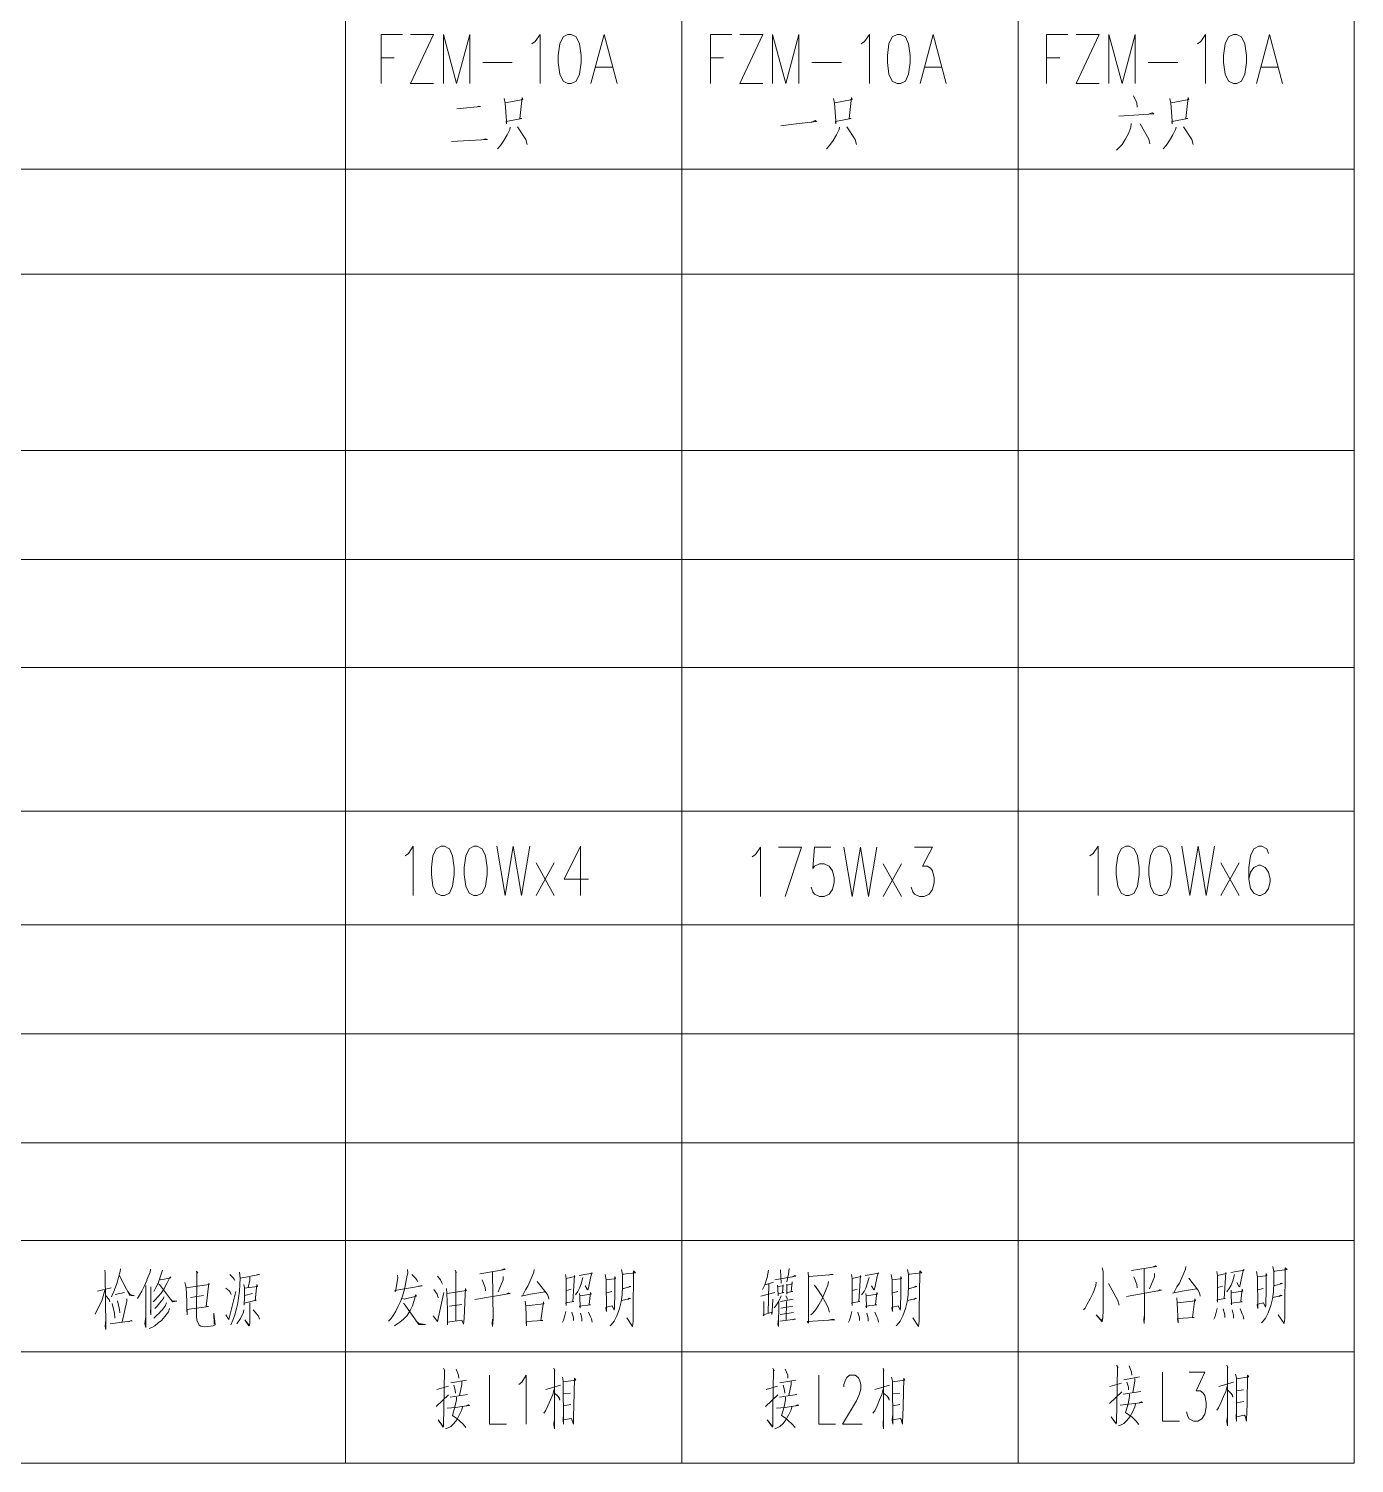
# Model space of a CAD drawing. Header units: millimetres. Extents: x 0 to 586, y 0 to 414.
# Drawn here: x 223.7 to 309.6, y 97.1 to 190 of the extents above; entities that cross this region are included whole.
import ezdxf

# ---------------------------------------------------------------- set-up
doc = ezdxf.new("R2010")
doc.units = ezdxf.units.MM

msp = doc.modelspace()

# ---------------------------------------------------------------- linework, layer by layer
at = {"color": 0, "lineweight": 0}
for points in [[(160.700861, 97.0915), (309.59425, 97.0915), (309.59425, 377.574528), (138.913306, 377.574528)], [(117.12575, 97.0915), (266.015611, 97.0915), (266.015611, 254.924278)], [(138.913306, 97.0915), (287.803167, 97.0915), (287.803167, 254.924278)], [(244.228056, 254.924278), (244.228056, 97.0915)], [(246.535222, 186.474806), (246.535222, 189.660389), (247.918111, 189.660389)], [(248.447278, 189.660389), (249.932472, 189.660389), (248.447278, 186.474806), (249.932472, 186.474806)], [(250.571, 186.474806), (250.571, 189.660389), (251.421194, 186.474806), (252.271389, 189.660389), (252.271389, 186.474806)], [(256.303639, 189.053611), (256.518833, 189.205306), (256.836333, 189.660389), (256.836333, 186.474806)], [(260.12775, 186.474806), (260.977944, 189.660389), (261.824611, 186.474806)], [(267.867694, 186.474806), (267.867694, 189.660389), (269.250583, 189.660389)], [(269.77975, 189.660389), (271.268472, 189.660389), (269.77975, 186.474806), (271.268472, 186.474806)], [(271.903472, 186.474806), (271.903472, 189.660389), (272.753667, 186.474806), (273.603861, 189.660389), (273.603861, 186.474806)], [(277.636111, 189.053611), (277.851306, 189.205306), (278.168806, 189.660389), (278.168806, 186.474806)], [(281.460222, 186.474806), (282.310417, 189.660389), (283.157083, 186.474806)], [(289.658778, 186.474806), (289.658778, 189.660389), (291.038139, 189.660389)], [(291.570833, 189.660389), (293.056028, 189.660389), (291.570833, 186.474806), (293.056028, 186.474806)], [(293.691028, 186.474806), (293.691028, 189.660389), (294.541222, 186.474806), (295.391417, 189.660389), (295.391417, 186.474806)], [(299.427194, 189.053611), (299.638861, 189.205306), (299.956361, 189.660389), (299.956361, 186.474806)], [(303.247778, 186.474806), (304.097972, 189.660389), (304.948167, 186.474806)], [(246.535222, 188.143444), (247.385417, 188.143444)], [(253.118056, 187.840056), (255.030111, 187.840056)], [(267.867694, 188.143444), (268.717889, 188.143444)], [(274.450528, 187.840056), (276.362583, 187.840056)], [(289.658778, 188.143444), (290.508972, 188.143444)], [(296.241611, 187.840056), (298.153667, 187.840056)], [(260.44525, 187.536667), (261.507111, 187.536667)], [(281.777722, 187.536667), (282.839583, 187.536667)], [(303.565278, 187.536667), (304.627139, 187.536667)], [(251.438833, 184.830861), (252.962833, 184.986083), (252.853472, 185.017833), (252.722944, 184.954333)], [(254.504472, 185.51525), (254.5715, 185.204806), (254.656167, 184.05475), (254.656167, 183.867778), (254.635, 184.023), (255.658056, 184.209972), (255.527528, 184.209972), (255.679222, 185.575222), (255.721556, 185.45175), (254.592667, 185.233028)], [(275.836944, 185.51525), (275.903972, 185.204806), (275.988639, 184.05475), (275.988639, 183.867778), (275.967472, 184.023), (276.990528, 184.209972), (276.86, 184.209972), (277.011694, 185.575222), (277.054028, 185.45175), (275.925139, 185.233028)], [(295.278528, 185.670472), (295.49725, 185.233028), (295.518417, 184.954333)], [(297.649194, 185.51525), (297.712694, 185.204806), (297.800889, 184.05475), (297.800889, 183.867778), (297.779722, 184.023), (298.79925, 184.209972), (298.668722, 184.209972), (298.820417, 185.575222), (298.866278, 185.45175), (297.733861, 185.233028)], [(272.425583, 183.744306), (273.423944, 183.867778), (273.445111, 183.867778), (274.750389, 184.023), (274.662194, 184.0865), (274.404667, 183.9595)], [(294.343667, 184.365194), (296.604972, 184.520417), (296.495611, 184.580389), (296.301583, 184.520417)], [(254.896056, 183.649056), (254.874889, 183.493833), (254.702028, 183.155167), (254.483306, 182.781222), (254.264583, 182.470778), (254.070556, 182.252056)], [(255.375833, 183.680806), (255.919111, 182.844722), (256.003778, 182.534278)], [(276.228528, 183.649056), (276.207361, 183.493833), (276.0345, 183.155167), (275.815778, 182.781222), (275.597056, 182.470778), (275.403028, 182.252056)], [(276.708306, 183.680806), (277.251583, 182.844722), (277.33625, 182.534278)], [(295.126833, 183.899528), (295.105667, 183.620833), (294.953972, 183.246889), (294.73525, 182.844722), (294.541222, 182.534278), (294.386, 182.347306), (294.191972, 182.160333)], [(295.712444, 183.867778), (296.192222, 183.028167), (296.280417, 182.872944), (296.343917, 182.5625)], [(298.040778, 183.649056), (298.016083, 183.493833), (297.843222, 183.155167), (297.628028, 182.781222), (297.409306, 182.470778), (297.21175, 182.252056)], [(298.517028, 183.680806), (299.060306, 182.844722), (299.1485, 182.534278)], [(251.093111, 182.717722), (253.417917, 182.844722)], [(253.156861, 182.844722), (253.287389, 182.904694), (253.39675, 182.844722)], [(309.59425, 180.929139), (117.12575, 180.929139)], [(309.59425, 174.131111), (117.12575, 174.131111)], [(309.59425, 162.708167), (117.12575, 162.708167)], [(309.59425, 155.652611), (117.12575, 155.652611)], [(309.59425, 148.6535), (117.12575, 148.6535)], [(309.59425, 139.333111), (117.12575, 139.333111)], [(248.087444, 136.454444), (248.299111, 136.606139), (248.620139, 137.061222), (248.620139, 133.875639)], [(254.035278, 137.061222), (254.564444, 133.875639), (255.097139, 137.061222), (255.626306, 133.875639), (256.159, 137.061222)], [(259.450417, 137.061222), (258.388556, 134.9375), (259.979583, 134.9375)], [(259.450417, 137.061222), (259.450417, 133.875639)], [(270.580556, 136.390944), (270.792222, 136.542639), (271.109722, 136.997722), (271.109722, 133.812139)], [(272.277417, 136.997722), (273.766139, 136.997722), (272.704278, 133.812139)], [(275.678194, 136.997722), (274.616333, 136.997722), (274.506972, 135.632472), (274.616333, 135.784167), (274.933833, 135.935861), (275.251333, 135.935861), (275.568833, 135.784167), (275.784028, 135.480778), (275.889861, 135.025694), (275.889861, 134.722306), (275.784028, 134.267222), (275.568833, 133.963833), (275.251333, 133.812139), (274.933833, 133.812139), (274.616333, 133.963833), (274.506972, 134.115528), (274.401139, 134.418917)], [(276.524861, 136.997722), (277.057556, 133.812139), (277.586722, 136.997722), (278.119417, 133.812139), (278.648583, 136.997722)], [(281.089806, 136.997722), (282.261028, 136.997722), (281.6225, 135.784167), (281.94, 135.784167), (282.151667, 135.632472), (282.261028, 135.480778), (282.366861, 135.025694), (282.366861, 134.722306), (282.261028, 134.267222), (282.045833, 133.963833), (281.728333, 133.812139), (281.410833, 133.812139), (281.089806, 133.963833), (280.983972, 134.115528), (280.878139, 134.418917)], [(292.463361, 136.454444), (292.675028, 136.606139), (292.992528, 137.061222), (292.992528, 133.875639)], [(298.407667, 137.061222), (298.940361, 133.875639), (299.469528, 137.061222), (300.002222, 133.875639), (300.531389, 137.061222)], [(304.034472, 136.606139), (303.928639, 136.909528), (303.611139, 137.061222), (303.399472, 137.061222), (303.078444, 136.909528), (302.866778, 136.454444), (302.760944, 135.695972), (302.760944, 134.9375), (302.866778, 134.330722), (303.078444, 134.027333), (303.399472, 133.875639), (303.505306, 133.875639), (303.822806, 134.027333), (304.034472, 134.330722), (304.140306, 134.785806), (304.140306, 134.9375), (304.034472, 135.392583), (303.822806, 135.695972), (303.505306, 135.847667), (303.399472, 135.847667), (303.078444, 135.695972), (302.866778, 135.392583), (302.760944, 134.9375)], [(256.582333, 133.875639), (257.750028, 135.999361)], [(257.750028, 133.875639), (256.582333, 135.999361)], [(279.075444, 133.812139), (280.243139, 135.935861)], [(280.243139, 133.812139), (279.075444, 135.935861)], [(300.954722, 133.875639), (302.122417, 135.999361)], [(302.122417, 133.875639), (300.954722, 135.999361)], [(309.59425, 131.967111), (117.12575, 131.967111)], [(309.59425, 124.9045), (117.12575, 124.9045)], [(309.59425, 117.845417), (117.12575, 117.845417)], [(309.59425, 111.534222), (117.12575, 111.534222)], [(229.644222, 109.699778), (229.623056, 109.516333), (229.407861, 108.740222), (229.256167, 108.334528), (229.100944, 107.992333), (229.058611, 107.868861)], [(231.580972, 109.671556), (231.559806, 109.484583), (231.36225, 108.987167), (231.36225, 108.923667), (231.189389, 108.55325), (231.037694, 108.242806), (230.886, 107.992333), (230.755472, 107.777139)], [(252.934611, 109.375222), (254.564444, 109.653917), (254.500944, 109.685667), (254.34925, 109.625694)], [(272.975917, 109.717417), (272.930056, 109.343472), (272.824222, 108.849583)], [(293.257111, 109.75975), (293.320611, 109.509278), (293.320611, 106.96575), (293.299444, 106.528306), (293.257111, 106.249611), (292.865528, 106.715278)], [(295.148, 109.572778), (296.777833, 109.851472), (296.714333, 109.883222), (296.562639, 109.819722)], [(295.9735, 109.69625), (295.994667, 106.655306), (295.9735, 106.157889), (295.952333, 106.373083), (295.9735, 106.623556)], [(298.668722, 109.851472), (298.647556, 109.6645), (298.474694, 109.262333), (298.255972, 108.764917), (298.104278, 108.517972), (297.91025, 108.144028), (297.822056, 108.112278), (298.428833, 108.239278), (299.363694, 108.3945)], [(304.320222, 109.851472), (304.38725, 109.509278), (304.38725, 108.796667), (304.366083, 108.207528), (304.299056, 107.741861), (304.189694, 107.304417), (304.016833, 106.83875), (303.843972, 106.500083), (303.646417, 106.249611), (303.582917, 106.189639)], [(304.408417, 109.509278), (304.429583, 109.541028), (305.233917, 109.636278), (305.103389, 109.75975), (305.103389, 109.541028), (305.082222, 107.244444), (305.082222, 106.810528), (305.082222, 106.500083), (305.039889, 106.157889), (304.669472, 106.715278)], [(228.624694, 109.608056), (228.645861, 109.421083), (228.645861, 109.297611), (228.688194, 106.006194), (228.688194, 105.75925), (228.645861, 105.974444), (228.688194, 106.380139)], [(229.580722, 109.234111), (230.254528, 107.960583), (230.557917, 107.932361), (230.275694, 108.024083), (230.124, 108.211056)], [(232.166583, 109.018917), (232.254778, 108.987167), (232.907417, 109.110639), (232.861556, 109.174139), (232.646361, 108.740222), (232.448806, 108.366278), (232.275944, 108.115806), (232.081917, 107.900611), (231.884361, 107.681889), (231.753833, 107.558417)], [(232.364139, 109.608056), (232.212444, 109.142389), (232.081917, 108.768444), (231.926694, 108.48975), (231.905528, 108.429778), (231.796167, 108.211056)], [(233.821111, 108.800194), (233.884611, 108.585), (233.926944, 108.147556), (233.948111, 107.466694), (233.948111, 107.403194), (233.972806, 106.718806), (233.948111, 107.061), (235.341583, 107.247972), (235.189889, 107.247972), (235.36275, 108.768444), (235.383917, 108.676722), (233.884611, 108.458)], [(234.558417, 109.544556), (234.646611, 109.421083), (234.60075, 109.452833), (234.60075, 108.708472), (234.579583, 107.247972), (234.579583, 106.658833), (234.60075, 106.348389), (234.667778, 106.193167), (234.752444, 106.037944), (234.861806, 105.974444), (235.101694, 105.942694), (235.644972, 106.006194), (235.733167, 106.037944), (235.7755, 106.069694), (235.687306, 106.814056), (235.712, 106.097917)], [(236.731528, 109.329361), (236.95025, 109.110639), (237.01375, 109.018917), (237.059611, 108.923667)], [(237.363, 109.484583), (237.405333, 109.078889), (237.384167, 108.676722), (237.363, 108.242806), (237.295972, 107.805361), (237.253639, 107.466694), (237.165444, 107.1245), (237.059611, 106.718806), (236.95025, 106.408361), (236.798556, 106.069694)], [(237.4265, 109.078889), (238.643583, 109.329361), (238.580083, 109.329361), (238.470722, 109.297611)], [(238.015639, 109.142389), (238.015639, 108.955417), (237.927444, 108.48975)], [(248.239139, 109.653917), (248.263833, 109.406972), (248.217972, 109.2835), (248.108611, 108.690833), (248.023944, 108.288667), (247.914583, 107.914722), (247.784056, 107.576056), (247.632361, 107.265611), (247.480667, 106.955167), (247.307806, 106.672944), (247.152583, 106.45775), (247.022056, 106.302528)], [(247.590028, 109.2835), (247.611194, 109.096528), (247.4595, 108.225167), (247.413639, 108.288667), (249.198694, 108.599111), (249.089333, 108.599111), (248.958806, 108.567361)], [(248.524889, 109.31525), (248.782417, 109.064778), (248.870611, 108.941306), (248.912944, 108.849583)], [(250.197056, 109.22), (250.391083, 108.973056), (250.436944, 108.817833), (250.500444, 108.690833)], [(251.325944, 109.593944), (251.392972, 109.438722), (251.371806, 109.530444), (251.371806, 106.334278)], [(253.086306, 108.973056), (253.283861, 108.475639), (253.305028, 108.256917)], [(253.760111, 109.498694), (253.784806, 106.45775), (253.760111, 105.960333), (253.738944, 106.179056), (253.760111, 106.426)], [(254.437444, 109.18825), (254.437444, 108.973056), (254.109361, 108.196944)], [(256.458861, 109.653917), (256.434167, 109.470472), (256.261306, 109.064778), (256.042583, 108.567361), (255.890889, 108.320417), (255.696861, 107.946472), (255.608667, 107.914722), (256.218972, 108.041722), (257.153833, 108.196944)], [(256.652889, 108.877806), (257.2385, 108.133444), (257.326694, 107.978222), (257.369028, 107.85475), (257.390194, 107.731278)], [(258.480278, 109.31525), (258.522611, 109.064778), (258.522611, 108.165194), (258.522611, 107.325583), (258.501444, 107.480806), (259.023556, 107.576056), (258.956528, 107.576056), (259.065889, 109.25175), (259.087056, 109.18825), (258.522611, 109.064778)], [(259.609167, 109.128278), (259.499806, 108.722583), (259.390444, 108.443889), (259.284611, 108.225167), (259.129389, 108.009972)], [(259.369278, 109.25175), (260.240639, 109.406972), (260.194778, 109.438722), (260.131278, 109.18825), (260.00075, 108.567361), (259.958417, 108.380389), (259.912556, 108.320417), (259.760861, 108.599111)], [(261.044972, 109.31525), (261.108472, 108.973056), (261.129639, 106.923417), (261.087306, 107.170361), (261.129639, 107.202111), (261.500056, 107.293833), (261.630583, 107.015139), (261.65175, 107.138611), (261.672917, 108.165194), (261.672917, 109.18825), (261.718778, 109.064778), (261.630583, 109.033028), (261.129639, 108.973056)], [(262.110361, 109.653917), (262.173861, 109.31525), (262.173861, 108.599111), (262.152694, 108.009972), (262.085667, 107.544306), (261.979833, 107.110389), (261.803444, 106.644722), (261.630583, 106.302528), (261.436556, 106.052056), (261.369528, 105.992083)], [(262.195028, 109.31525), (262.216194, 109.343472), (263.020528, 109.438722), (262.89, 109.562194), (262.89, 109.343472), (262.868833, 107.046889), (262.868833, 106.612972), (262.868833, 106.302528), (262.8265, 105.960333), (262.456083, 106.517722)], [(271.628306, 109.593944), (271.540111, 109.128278), (271.388417, 108.662611), (271.236722, 108.352167)], [(271.409583, 108.662611), (271.952861, 108.817833)], [(272.041056, 108.973056), (273.409833, 109.22), (273.346333, 109.25175), (273.148778, 109.160028)], [(272.411472, 109.625694), (272.453806, 108.754333)], [(272.824222, 108.690833), (272.824222, 108.041722), (272.845389, 108.165194), (273.215806, 108.225167), (273.106444, 108.225167), (273.169944, 108.849583), (273.169944, 108.722583), (272.845389, 108.630861)], [(274.214167, 109.470472), (274.235333, 109.160028), (274.235333, 106.179056), (274.150667, 106.270778), (275.932194, 106.39425), (275.801667, 106.426), (275.519444, 106.3625)], [(274.277667, 109.18825), (275.822833, 109.31525), (275.755806, 109.343472), (275.498278, 109.2835)], [(275.519444, 108.877806), (275.473583, 108.630861), (275.36775, 108.380389), (275.212528, 108.009972), (275.082, 107.699528), (274.887972, 107.357333), (274.693944, 107.046889), (274.517556, 106.828167), (274.387028, 106.704694)], [(277.01875, 109.31525), (277.061083, 109.064778), (277.061083, 108.165194), (277.061083, 107.325583), (277.039917, 107.480806), (277.562028, 107.576056), (277.495, 107.576056), (277.604361, 109.25175), (277.625528, 109.18825), (277.061083, 109.064778)], [(278.147639, 109.128278), (278.038278, 108.722583), (277.932444, 108.443889), (277.823083, 108.225167), (277.671389, 108.009972)], [(277.90775, 109.25175), (278.779111, 109.406972), (278.736778, 109.438722), (278.66975, 109.18825), (278.539222, 108.567361), (278.496889, 108.380389), (278.454556, 108.320417), (278.299333, 108.599111)], [(279.583444, 109.31525), (279.646944, 108.973056), (279.671639, 106.923417), (279.625778, 107.170361), (279.671639, 107.202111), (280.038528, 107.293833), (280.169056, 107.015139), (280.190222, 107.138611), (280.214917, 108.165194), (280.214917, 109.18825), (280.25725, 109.064778), (280.169056, 109.033028), (279.671639, 108.973056)], [(280.648833, 109.653917), (280.712333, 109.31525), (280.712333, 108.599111), (280.691167, 108.009972), (280.627667, 107.544306), (280.518306, 107.110389), (280.345444, 106.644722), (280.169056, 106.302528), (279.975028, 106.052056), (279.908, 105.992083)], [(280.7335, 109.31525), (280.758194, 109.343472), (281.562528, 109.438722), (281.432, 109.562194), (281.432, 109.343472), (281.407306, 107.046889), (281.407306, 106.612972), (281.407306, 106.302528), (281.364972, 105.960333), (280.994556, 106.517722)], [(292.865528, 108.828417), (292.844361, 108.609694), (292.6715, 108.144028), (292.473944, 107.741861), (292.279917, 107.399667), (292.149389, 107.149194), (292.040028, 107.025722)], [(295.299694, 109.170611), (295.49725, 108.673194), (295.518417, 108.454472)], [(296.647306, 109.385806), (296.647306, 109.170611), (296.32275, 108.3945)], [(298.866278, 109.075361), (299.451889, 108.331), (299.540083, 108.175778), (299.582417, 108.052306), (299.603583, 107.928833)], [(300.690139, 109.509278), (300.736, 109.262333), (300.736, 108.36275), (300.736, 107.523139), (300.711306, 107.678361), (301.233417, 107.773611), (301.169917, 107.773611), (301.279278, 109.449306), (301.300444, 109.385806), (300.736, 109.262333)], [(301.822556, 109.325833), (301.713194, 108.920139), (301.603833, 108.641444), (301.494472, 108.422722), (301.342778, 108.207528)], [(301.582667, 109.449306), (302.4505, 109.604528), (302.408167, 109.636278), (302.344667, 109.385806), (302.214139, 108.764917), (302.168278, 108.577944), (302.125944, 108.517972), (301.97425, 108.796667)], [(303.254833, 109.509278), (303.321861, 109.170611), (303.343028, 107.120972), (303.300694, 107.367917), (303.343028, 107.399667), (303.713444, 107.491389), (303.843972, 107.212694), (303.865139, 107.336167), (303.886306, 108.36275), (303.886306, 109.385806), (303.928639, 109.262333), (303.843972, 109.230583), (303.343028, 109.170611)], [(304.408417, 108.609694), (304.45075, 108.609694), (304.930528, 108.733167), (304.8635, 108.764917), (304.8, 108.733167)], [(228.624694, 108.302778), (228.451833, 107.681889), (228.275444, 107.311472), (228.081417, 106.937528), (228.014389, 106.750556)], [(228.166083, 108.242806), (229.037444, 108.458)], [(228.688194, 107.932361), (228.906917, 107.713639), (228.94925, 107.558417)], [(229.2985, 108.024083), (229.905278, 108.147556)], [(231.277583, 108.613222), (231.277583, 105.882722), (231.231722, 106.129667), (231.277583, 106.595333)], [(231.602139, 108.5215), (231.602139, 106.718806), (231.580972, 106.937528), (231.602139, 107.09275)], [(232.448806, 107.868861), (232.427639, 107.777139), (232.406472, 107.745389), (232.18775, 107.494917), (232.014889, 107.279722), (231.863194, 107.1245)], [(232.081917, 108.708472), (232.166583, 108.676722), (233.016778, 107.558417), (233.299, 107.590167), (233.016778, 107.590167), (232.907417, 107.713639)], [(234.188, 107.837111), (235.0135, 107.960583)], [(236.470472, 108.429778), (236.689194, 108.274556), (236.752694, 108.179306), (236.819722, 108.024083)], [(236.470472, 106.718806), (236.668028, 106.408361), (237.123111, 108.211056)], [(237.645222, 108.676722), (237.687556, 108.458), (237.687556, 107.868861), (237.666389, 107.339694), (237.666389, 107.466694), (238.428389, 107.650139), (238.361361, 107.621917), (238.470722, 108.676722), (238.513056, 108.55325), (237.666389, 108.429778)], [(237.708722, 107.960583), (238.209667, 108.087583)], [(247.914583, 107.7595), (248.023944, 107.731278), (248.828278, 107.914722), (248.76125, 108.009972), (248.718917, 107.79125), (248.567222, 107.293833), (248.415528, 106.983389), (248.217972, 106.672944), (247.981611, 106.426), (247.741722, 106.239028), (247.544167, 106.115556), (247.392472, 105.992083)], [(249.914833, 106.644722), (250.175889, 106.270778), (250.588639, 108.165194)], [(249.957167, 108.352167), (250.154722, 108.041722), (250.218222, 107.8865), (250.260556, 107.823)], [(250.7615, 108.412139), (250.782667, 108.101694), (250.828528, 107.046889), (250.828528, 106.3625), (250.828528, 106.052056), (250.828528, 106.239028), (251.763389, 106.3625), (251.869222, 106.115556), (251.915083, 106.4895), (251.957417, 107.480806), (251.957417, 107.576056), (251.99975, 108.412139), (252.045611, 108.288667), (250.807361, 108.101694)], [(252.610056, 107.699528), (254.892528, 108.101694), (254.783167, 108.133444), (254.631472, 108.041722)], [(258.543778, 108.288667), (258.847167, 108.380389)], [(259.390444, 108.101694), (259.415139, 107.914722), (259.436306, 107.170361), (259.390444, 107.265611), (260.110111, 107.357333), (260.021917, 107.389083), (260.110111, 108.165194), (260.152444, 108.041722), (259.415139, 107.946472)], [(261.150806, 108.133444), (261.478889, 108.225167), (261.457722, 108.225167)], [(262.195028, 108.412139), (262.240889, 108.412139), (262.717139, 108.535611), (262.653639, 108.567361), (262.586611, 108.535611)], [(272.041056, 108.165194), (271.148528, 107.914722)], [(271.649472, 108.690833), (271.607139, 106.828167)], [(272.453806, 107.946472), (272.302111, 107.604278), (272.104556, 107.293833), (271.998722, 107.170361)], [(272.213917, 108.630861), (272.235083, 108.443889), (272.25625, 107.946472), (272.25625, 108.069944), (272.626667, 108.165194), (272.542, 108.165194), (272.584333, 108.662611), (272.563167, 108.599111), (272.235083, 108.535611)], [(272.757194, 107.946472), (272.845389, 107.79125), (272.845389, 107.699528)], [(274.60575, 108.630861), (274.824472, 108.320417), (275.082, 107.946472), (275.321889, 107.512556), (275.473583, 107.233861), (275.582944, 106.891667)], [(277.08225, 108.288667), (277.389167, 108.380389)], [(277.932444, 108.101694), (277.953611, 107.914722), (277.974778, 107.170361), (277.932444, 107.265611), (278.648583, 107.357333), (278.560389, 107.389083), (278.648583, 108.165194), (278.690917, 108.041722), (277.953611, 107.946472)], [(279.692806, 108.133444), (280.017361, 108.225167), (279.996194, 108.225167)], [(280.7335, 108.412139), (280.779361, 108.412139), (281.255611, 108.535611), (281.192111, 108.567361), (281.125083, 108.535611)], [(293.669861, 108.733167), (294.255472, 107.678361), (294.364833, 107.336167)], [(294.823444, 107.897083), (297.105917, 108.29925), (296.996556, 108.331), (296.844861, 108.239278)], [(300.757167, 108.486222), (301.060556, 108.577944)], [(301.603833, 108.29925), (301.625, 108.112278), (301.646167, 107.367917), (301.603833, 107.459639), (302.319972, 107.554889), (302.235306, 107.586639), (302.319972, 108.36275), (302.365833, 108.239278), (301.625, 108.144028)], [(303.364194, 108.331), (303.692278, 108.422722), (303.667583, 108.422722)], [(304.366083, 107.833583), (304.408417, 107.865333), (304.909361, 107.957056), (304.821167, 107.988806), (304.732972, 107.897083)], [(229.100944, 107.434944), (229.256167, 106.814056), (229.277333, 106.503611)], [(229.450194, 107.621917), (229.580722, 107.061), (229.601889, 106.845806)], [(230.0605, 107.745389), (230.0605, 107.590167), (229.753583, 106.253139)], [(232.819222, 107.1245), (232.755722, 106.905778), (232.515833, 106.595333), (232.297111, 106.348389), (232.081917, 106.193167), (231.863194, 106.006194), (231.669167, 105.882722), (231.513944, 105.819222)], [(232.625194, 107.494917), (232.579333, 107.371444), (232.558167, 107.311472), (232.318278, 107.001028), (232.275944, 106.969278), (232.145417, 106.814056), (231.972556, 106.658833), (231.796167, 106.503611)], [(237.645222, 107.02925), (237.624056, 106.874028), (237.4265, 106.471861), (237.190139, 106.129667)], [(238.036806, 107.494917), (238.015639, 106.193167), (237.994472, 106.037944), (237.969778, 106.006194), (237.708722, 106.380139), (237.969778, 106.069694)], [(238.252, 107.02925), (238.470722, 106.750556), (238.580083, 106.627083), (238.622417, 106.503611), (238.643583, 106.440111)], [(247.956917, 107.449056), (248.023944, 107.420833), (248.979972, 106.083806), (249.413889, 106.083806), (248.979972, 106.147306), (248.807111, 106.302528)], [(251.763389, 107.389083), (250.959056, 107.265611)], [(255.869722, 107.604278), (255.912056, 107.265611), (255.957917, 105.992083), (255.93675, 106.270778), (257.002139, 106.334278), (256.892778, 106.334278), (257.044472, 107.544306), (257.086806, 107.420833), (255.93675, 107.293833)], [(258.501444, 106.923417), (258.41325, 106.581222), (258.34975, 106.3625), (258.282722, 106.239028)], [(258.893028, 106.891667), (258.998861, 106.517722), (258.998861, 106.334278)], [(259.979583, 106.891667), (260.110111, 106.581222), (260.173611, 106.45775), (260.215944, 106.239028)], [(262.152694, 107.636028), (262.195028, 107.667778), (262.695972, 107.7595), (262.607778, 107.79125), (262.523111, 107.699528)], [(271.324917, 107.576056), (271.324917, 106.644722), (271.279056, 106.704694), (271.868194, 106.891667), (271.8435, 106.736444), (271.889361, 107.265611), (271.910528, 107.731278)], [(272.302111, 107.512556), (272.280944, 105.960333), (272.235083, 106.115556), (272.280944, 106.426)], [(272.411472, 107.576056), (273.236972, 107.731278)], [(272.432639, 107.138611), (273.215806, 107.265611)], [(272.803056, 107.576056), (272.778361, 106.3625)], [(277.039917, 106.923417), (276.951722, 106.581222), (276.888222, 106.3625), (276.821194, 106.239028)], [(277.4315, 106.891667), (277.540861, 106.517722), (277.540861, 106.334278)], [(278.518056, 106.891667), (278.648583, 106.581222), (278.712083, 106.45775), (278.757944, 106.239028)], [(280.691167, 107.636028), (280.7335, 107.667778), (281.234444, 107.7595), (281.149778, 107.79125), (281.061583, 107.699528)], [(298.083111, 107.801833), (298.125444, 107.459639), (298.171306, 106.189639), (298.146611, 106.468333), (299.212, 106.528306), (299.102639, 106.528306), (299.257861, 107.741861), (299.300194, 107.614861), (298.146611, 107.491389)], [(300.711306, 107.120972), (300.626639, 106.778778), (300.559611, 106.560056), (300.496111, 106.436583)], [(301.102889, 107.089222), (301.21225, 106.715278), (301.21225, 106.528306)], [(301.670861, 107.025722), (301.755528, 106.683528), (301.755528, 106.500083)], [(302.189444, 107.089222), (302.319972, 106.778778), (302.387, 106.655306), (302.429333, 106.436583)], [(228.970417, 106.129667), (230.406222, 106.316639), (230.342722, 106.348389), (230.191028, 106.253139)], [(259.457472, 106.828167), (259.542139, 106.4895), (259.542139, 106.302528)], [(272.365611, 106.302528), (273.388667, 106.426), (273.346333, 106.45775), (273.215806, 106.39425)], [(273.258139, 106.859917), (272.386778, 106.736444)], [(277.995944, 106.828167), (278.084139, 106.4895), (278.084139, 106.302528)], [(292.886694, 106.683528), (293.235944, 106.313111), (293.278278, 106.468333)], [(309.59425, 104.312861), (117.12575, 104.312861)], [(250.574528, 103.261583), (250.66625, 103.074611), (250.630972, 103.138111), (250.592167, 100.622806), (250.574528, 99.596222), (250.574528, 99.5045), (250.556889, 99.441), (250.22175, 99.906667), (250.556889, 99.47275)], [(251.392972, 103.198083), (251.544667, 102.795917), (251.562306, 102.608944)], [(257.725333, 103.261583), (257.781778, 103.106361), (257.760611, 103.138111), (257.760611, 99.317528), (257.725333, 99.596222), (257.742972, 99.846694)], [(271.907, 103.261583), (272.00225, 103.074611), (271.963444, 103.138111), (271.924639, 100.622806), (271.907, 99.596222), (271.907, 99.5045), (271.889361, 99.441), (271.554222, 99.906667), (271.889361, 99.47275)], [(272.725444, 103.198083), (272.877139, 102.795917), (272.894778, 102.608944)], [(279.057806, 103.261583), (279.11425, 103.106361), (279.093083, 103.138111), (279.093083, 99.317528), (279.057806, 99.596222), (279.075444, 99.846694)], [(294.188444, 103.459139), (294.283694, 103.272167), (294.244889, 103.335667), (294.206083, 100.820361), (294.188444, 99.793778), (294.188444, 99.702056), (294.170806, 99.638556), (293.835667, 100.104222), (294.170806, 99.670306)], [(295.010417, 103.395639), (295.158583, 102.993472), (295.176222, 102.8065)], [(301.33925, 103.459139), (301.395694, 103.303917), (301.374528, 103.335667), (301.374528, 99.515083), (301.33925, 99.793778), (301.356889, 100.04425)], [(251.040194, 102.2985), (252.066778, 102.485472)], [(251.766917, 102.390222), (251.766917, 102.206778), (251.61875, 101.490639)], [(253.5555, 102.8065), (253.5555, 99.620917), (254.649111, 99.620917)], [(255.467556, 102.199722), (255.647472, 102.351417), (255.922639, 102.8065), (255.922639, 99.620917)], [(258.282722, 102.672444), (258.339167, 102.421972), (258.356806, 99.627972), (258.321528, 99.906667), (258.356806, 100.280611)], [(258.339167, 102.362), (259.139972, 102.485472), (259.065889, 102.608944), (259.027083, 100.778028), (259.009444, 100.185361), (258.991806, 99.751444), (258.991806, 99.627972), (258.896556, 99.938417), (258.861278, 100.001917), (258.356806, 99.906667)], [(272.372667, 102.2985), (273.39925, 102.485472)], [(273.099389, 102.390222), (273.099389, 102.206778), (272.951222, 101.490639)], [(274.887972, 102.8065), (274.887972, 99.620917), (275.981583, 99.620917)], [(276.524861, 102.048028), (276.524861, 102.199722), (276.616583, 102.503111), (276.708306, 102.654806), (276.89175, 102.8065), (277.255111, 102.8065), (277.435028, 102.654806), (277.52675, 102.503111), (277.618472, 102.199722), (277.618472, 101.896333), (277.52675, 101.592944), (277.346833, 101.137861), (276.436667, 99.620917), (277.710194, 99.620917)], [(279.615194, 102.672444), (279.671639, 102.421972), (279.689278, 99.627972), (279.654, 99.906667), (279.689278, 100.280611)], [(279.671639, 102.362), (280.472444, 102.485472), (280.398361, 102.608944), (280.359556, 100.778028), (280.341917, 100.185361), (280.324278, 99.751444), (280.324278, 99.627972), (280.229028, 99.938417), (280.19375, 100.001917), (279.689278, 99.906667)], [(293.761583, 102.062139), (294.505944, 102.277333)], [(294.654111, 102.496056), (295.680694, 102.683028)], [(294.858722, 102.340833), (294.953972, 102.030389), (294.971611, 101.843417)], [(295.380833, 102.587778), (295.380833, 102.404333), (295.232667, 101.688194)], [(297.169417, 103.004056), (297.169417, 99.818472), (298.263028, 99.818472)], [(298.898028, 103.004056), (299.899917, 103.004056), (299.353111, 101.7905), (299.628278, 101.7905), (299.808194, 101.638806), (299.899917, 101.487111), (299.991639, 101.032028), (299.991639, 100.728639), (299.899917, 100.273556), (299.72, 99.970167), (299.444833, 99.818472), (299.173194, 99.818472), (298.898028, 99.970167), (298.809833, 100.121861), (298.718111, 100.42525)], [(300.817139, 102.062139), (301.766111, 102.340833)], [(301.896639, 102.87), (301.953083, 102.619528), (301.970722, 99.825528), (301.935444, 100.104222), (301.970722, 100.478167)], [(301.953083, 102.559556), (302.753889, 102.683028), (302.679806, 102.8065), (302.641, 100.975583), (302.623361, 100.382917), (302.605722, 99.949), (302.605722, 99.825528), (302.514, 100.135972), (302.475194, 100.199472), (301.970722, 100.104222)], [(250.108861, 100.778028), (250.909667, 101.522389)], [(250.147667, 101.864583), (250.892028, 102.079778)], [(251.004917, 101.367167), (252.140861, 101.554139)], [(251.414139, 101.367167), (251.414139, 101.211944), (251.318889, 100.746278), (251.153083, 100.185361), (251.375333, 100.030139), (251.579944, 99.874917), (251.841, 99.627972), (252.027972, 99.40925)], [(251.244806, 102.143278), (251.340056, 101.832833), (251.357694, 101.645861)], [(257.742972, 101.896333), (257.65125, 101.554139), (257.499556, 101.211944), (257.33375, 100.809778), (257.185583, 100.495806), (257.072694, 100.340583)], [(257.203222, 101.864583), (258.152194, 102.143278)], [(257.760611, 101.645861), (257.965222, 101.458889), (258.09575, 101.303667), (258.116917, 101.180194), (258.039306, 101.367167)], [(258.356806, 101.585889), (258.804833, 101.645861)], [(271.441333, 100.778028), (272.242139, 101.522389)], [(271.480139, 101.864583), (272.2245, 102.079778)], [(272.337389, 101.367167), (273.473333, 101.554139)], [(272.746611, 101.367167), (272.746611, 101.211944), (272.651361, 100.746278), (272.485556, 100.185361), (272.707806, 100.030139), (272.912417, 99.874917), (273.173472, 99.627972), (273.360444, 99.40925)], [(272.577278, 102.143278), (272.672528, 101.832833), (272.690167, 101.645861)], [(279.075444, 101.896333), (278.983722, 101.554139), (278.832028, 101.211944), (278.666222, 100.809778), (278.518056, 100.495806), (278.405167, 100.340583)], [(278.535694, 101.864583), (279.484667, 102.143278)], [(279.093083, 101.645861), (279.297694, 101.458889), (279.428222, 101.303667), (279.449389, 101.180194), (279.375306, 101.367167)], [(279.689278, 101.585889), (280.137306, 101.645861)], [(293.722778, 100.975583), (294.523583, 101.719944)], [(294.618833, 101.564722), (295.754778, 101.751694)], [(295.028056, 101.564722), (295.028056, 101.4095), (294.932806, 100.943833), (294.767, 100.382917), (294.98925, 100.227694), (295.193861, 100.072472), (295.454917, 99.825528), (295.641889, 99.606806)], [(301.356889, 102.090361), (301.265167, 101.751694), (301.113472, 101.4095), (300.947667, 101.003806), (300.7995, 100.693361), (300.686611, 100.538139)], [(301.374528, 101.843417), (301.579139, 101.656444), (301.709667, 101.501222), (301.730833, 101.37775), (301.65675, 101.564722)], [(301.970722, 101.779917), (302.41875, 101.843417)], [(251.805722, 100.746278), (251.766917, 100.559306), (251.601111, 100.217111), (251.431778, 99.906667), (251.244806, 99.659722), (251.040194, 99.47275), (250.874389, 99.381028), (250.705056, 99.317528)], [(250.817944, 100.654556), (251.375333, 100.714528), (251.766917, 100.778028), (252.250222, 100.838), (252.197306, 100.86975), (252.066778, 100.838)], [(258.356806, 100.809778), (258.822472, 100.9015)], [(273.138194, 100.746278), (273.099389, 100.559306), (272.933583, 100.217111), (272.76425, 99.906667), (272.577278, 99.659722), (272.372667, 99.47275), (272.206861, 99.381028), (272.037528, 99.317528)], [(272.150417, 100.654556), (272.707806, 100.714528), (273.099389, 100.778028), (273.582694, 100.838), (273.529778, 100.86975), (273.39925, 100.838)], [(279.689278, 100.809778), (280.154944, 100.9015)], [(295.419639, 100.943833), (295.380833, 100.756861), (295.215028, 100.414667), (295.045694, 100.104222), (294.858722, 99.857278), (294.654111, 99.670306), (294.488306, 99.578583), (294.318972, 99.515083)], [(294.431861, 100.848583), (294.98925, 100.912083), (295.380833, 100.975583), (295.864139, 101.035556), (295.811222, 101.067306), (295.680694, 101.035556)], [(301.970722, 101.003806), (302.436389, 101.099056)]]:
    msp.add_lwpolyline(points, dxfattribs=at)
for points in [[(258.639028, 189.660389), (258.321528, 189.508694), (258.109861, 189.053611), (258.004028, 188.295139), (258.004028, 187.840056), (258.109861, 187.081583), (258.321528, 186.6265), (258.639028, 186.474806), (258.854222, 186.474806), (259.171722, 186.6265), (259.383389, 187.081583), (259.489222, 187.840056), (259.489222, 188.295139), (259.383389, 189.053611), (259.171722, 189.508694), (258.854222, 189.660389)], [(279.9715, 189.660389), (279.654, 189.508694), (279.442333, 189.053611), (279.3365, 188.295139), (279.3365, 187.840056), (279.442333, 187.081583), (279.654, 186.6265), (279.9715, 186.474806), (280.186694, 186.474806), (280.504194, 186.6265), (280.715861, 187.081583), (280.821694, 187.840056), (280.821694, 188.295139), (280.715861, 189.053611), (280.504194, 189.508694), (280.186694, 189.660389)], [(301.762583, 189.660389), (301.445083, 189.508694), (301.229889, 189.053611), (301.124056, 188.295139), (301.124056, 187.840056), (301.229889, 187.081583), (301.445083, 186.6265), (301.762583, 186.474806), (301.97425, 186.474806), (302.29175, 186.6265), (302.503417, 187.081583), (302.612778, 187.840056), (302.612778, 188.295139), (302.503417, 189.053611), (302.29175, 189.508694), (301.97425, 189.660389)], [(250.422833, 137.061222), (250.105333, 136.909528), (249.893667, 136.454444), (249.787833, 135.695972), (249.787833, 135.240889), (249.893667, 134.482417), (250.105333, 134.027333), (250.422833, 133.875639), (250.638028, 133.875639), (250.955528, 134.027333), (251.167194, 134.482417), (251.273028, 135.240889), (251.273028, 135.695972), (251.167194, 136.454444), (250.955528, 136.909528), (250.638028, 137.061222)], [(252.546556, 137.061222), (252.229056, 136.909528), (252.017389, 136.454444), (251.911556, 135.695972), (251.911556, 135.240889), (252.017389, 134.482417), (252.229056, 134.027333), (252.546556, 133.875639), (252.76175, 133.875639), (253.07925, 134.027333), (253.290917, 134.482417), (253.39675, 135.240889), (253.39675, 135.695972), (253.290917, 136.454444), (253.07925, 136.909528), (252.76175, 137.061222)], [(294.79875, 137.061222), (294.477722, 136.909528), (294.266056, 136.454444), (294.160222, 135.695972), (294.160222, 135.240889), (294.266056, 134.482417), (294.477722, 134.027333), (294.79875, 133.875639), (295.010417, 133.875639), (295.327917, 134.027333), (295.539583, 134.482417), (295.648944, 135.240889), (295.648944, 135.695972), (295.539583, 136.454444), (295.327917, 136.909528), (295.010417, 137.061222)], [(296.922472, 137.061222), (296.601444, 136.909528), (296.389778, 136.454444), (296.283944, 135.695972), (296.283944, 135.240889), (296.389778, 134.482417), (296.601444, 134.027333), (296.922472, 133.875639), (297.134139, 133.875639), (297.451639, 134.027333), (297.663306, 134.482417), (297.769139, 135.240889), (297.769139, 135.695972), (297.663306, 136.454444), (297.451639, 136.909528), (297.134139, 137.061222)]]:
    msp.add_lwpolyline(points, close=True, dxfattribs=at)

doc.saveas('drawing.dxf')
